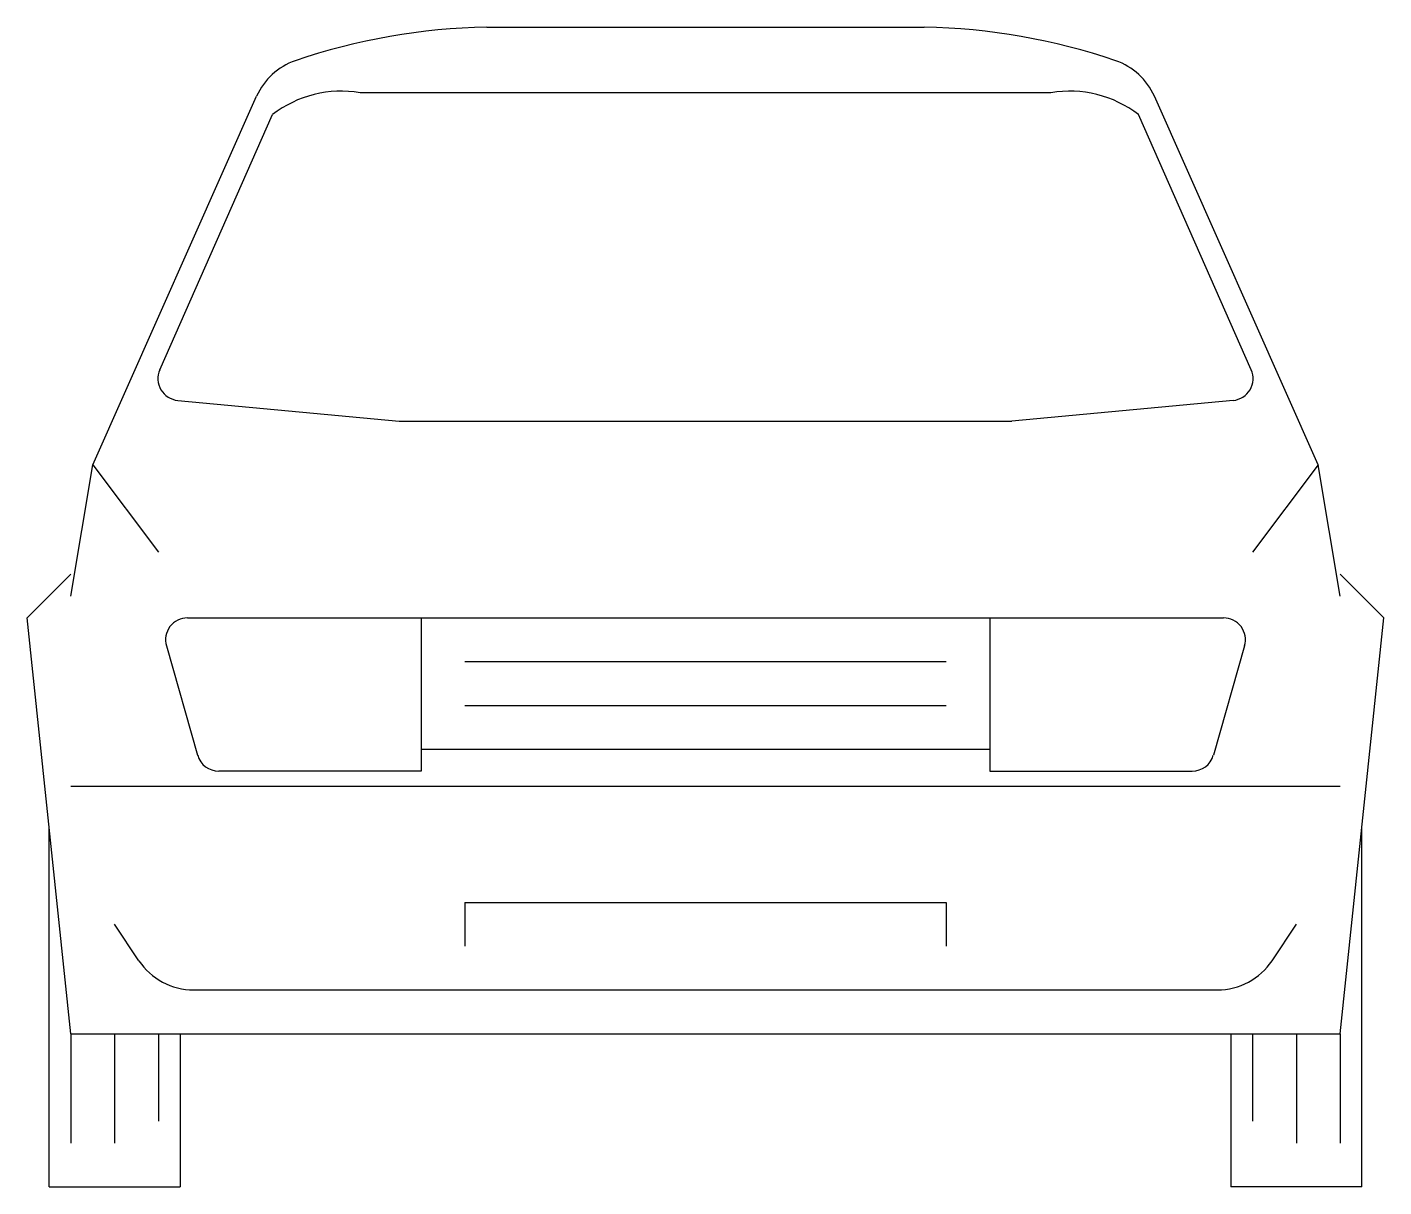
# Model space of a CAD drawing. Extents: x 0 to 1.57, y 0 to 1.35.
import ezdxf

# ---------------------------------------------------------------- set-up
doc = ezdxf.new("R2010")
doc.units = 0
doc.header["$LTSCALE"] = 1.2
doc.header["$MEASUREMENT"] = 0
doc.layers.add('01', color=1, linetype='CONTINUOUS')
doc.layers.add('02', color=2, linetype='CONTINUOUS')

msp = doc.modelspace()

# ---------------------------------------------------------------- linework, layer by layer
at = {"layer": '01'}
for p, q in [((1.1883, 1.27), (0.3865, 1.27)), ((0.154, 0.9485), (0.2849, 1.2446)), ((1.4208, 0.9485), (1.2899, 1.2446)), ((0.1749, 0.9129), (0.4318, 0.889)), ((1.3999, 0.9129), (1.143, 0.889)), ((0.4318, 0.889), (1.143, 0.889)), ((0.0762, 0.8382), (0.1524, 0.7366)), ((1.4986, 0.8382), (1.4224, 0.7366)), ((0.1861, 0.6604), (1.3887, 0.6604)), ((0.4572, 0.6604), (0.4572, 0.4826)), ((1.1176, 0.6604), (1.1176, 0.4826)), ((0.1617, 0.628), (0.1979, 0.501)), ((1.4131, 0.628), (1.3769, 0.501)), ((1.0668, 0.6096), (0.508, 0.6096)), ((0.508, 0.5588), (1.0668, 0.5588)), ((0.4572, 0.508), (1.1176, 0.508)), ((0.4572, 0.4826), (0.2224, 0.4826)), ((1.1176, 0.4826), (1.3524, 0.4826)), ((0.0508, 0.465), (1.524, 0.465)), ((0.508, 0.3302), (1.0668, 0.3302)), ((0.508, 0.3302), (0.508, 0.2794)), ((1.0668, 0.3302), (1.0668, 0.2794)), ((0.1298, 0.2625), (0.1016, 0.3048)), ((1.445, 0.2625), (1.4732, 0.3048)), ((0.1932, 0.2286), (1.3816, 0.2286)), ((0.0508, 0.1778), (0.0508, 0.0508)), ((0.1016, 0.1778), (0.1016, 0.0508)), ((0.1524, 0.1778), (0.1524, 0.0762)), ((1.4224, 0.1778), (1.4224, 0.0762)), ((1.4732, 0.1778), (1.4732, 0.0508)), ((1.524, 0.1778), (1.524, 0.0508))]:
    msp.add_line(p, q, dxfattribs=at)
for centre, radius, start, end in [((0.3648, 1.1409), 0.131, 80.467, 127.6054), ((1.21, 1.1409), 0.131, 52.3946, 99.533), ((0.1772, 0.9382), 0.0254, 156.1543, 264.6773), ((1.3976, 0.9382), 0.0254, 275.3227, 23.8457), ((0.1861, 0.635), 0.0254, 90, 195.9454), ((1.3887, 0.635), 0.0254, 344.0546, 90), ((0.2224, 0.508), 0.0254, 195.9454, 270), ((1.3524, 0.508), 0.0254, 270, 344.0546), ((0.1932, 0.3048), 0.0762, 213.6901, 270), ((1.3816, 0.3048), 0.0762, 270, 326.3099)]:
    msp.add_arc(centre, radius, start, end, dxfattribs=at)
at = {"layer": '02'}
for p, q in [((0.5334, 1.3462), (1.0414, 1.3462)), ((0.0762, 0.8382), (0.2663, 1.266)), ((1.4986, 0.8382), (1.3085, 1.266)), ((0.0508, 0.6858), (0.0762, 0.8382)), ((1.524, 0.6858), (1.4986, 0.8382)), ((0, 0.6604), (0.0508, 0.7112)), ((1.5748, 0.6604), (1.524, 0.7112)), ((0.0508, 0.1778), (0, 0.6604)), ((1.524, 0.1778), (1.5748, 0.6604)), ((0.0254, 0), (0.0254, 0.4191)), ((1.5494, 0), (1.5494, 0.4191)), ((0.0508, 0.1778), (1.524, 0.1778)), ((0.1778, 0.1778), (0.1778, 0)), ((1.397, 0.1778), (1.397, 0)), ((0.0254, 0), (0.1778, 0)), ((1.5494, 0), (1.397, 0))]:
    msp.add_line(p, q, dxfattribs=at)
for centre, radius, start, end in [((0.5461, 0.6223), 0.724, 91.0051, 108.9262), ((1.0287, 0.6223), 0.724, 71.0738, 88.9949), ((0.336, 1.2351), 0.0762, 108.9262, 156.0375), ((1.2388, 1.2351), 0.0762, 23.9625, 71.0738)]:
    msp.add_arc(centre, radius, start, end, dxfattribs=at)

doc.saveas('drawing.dxf')
